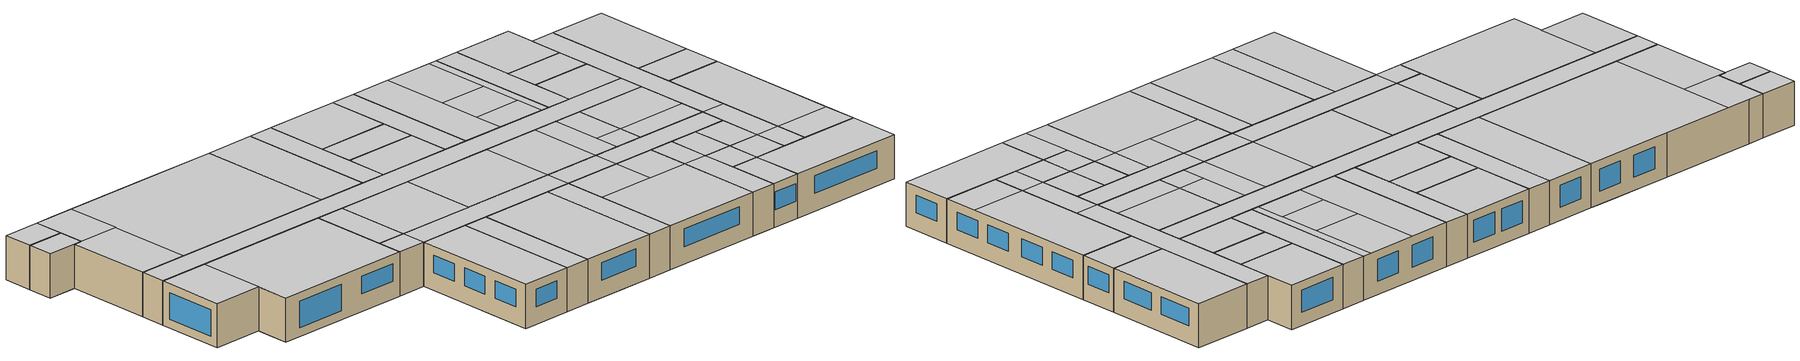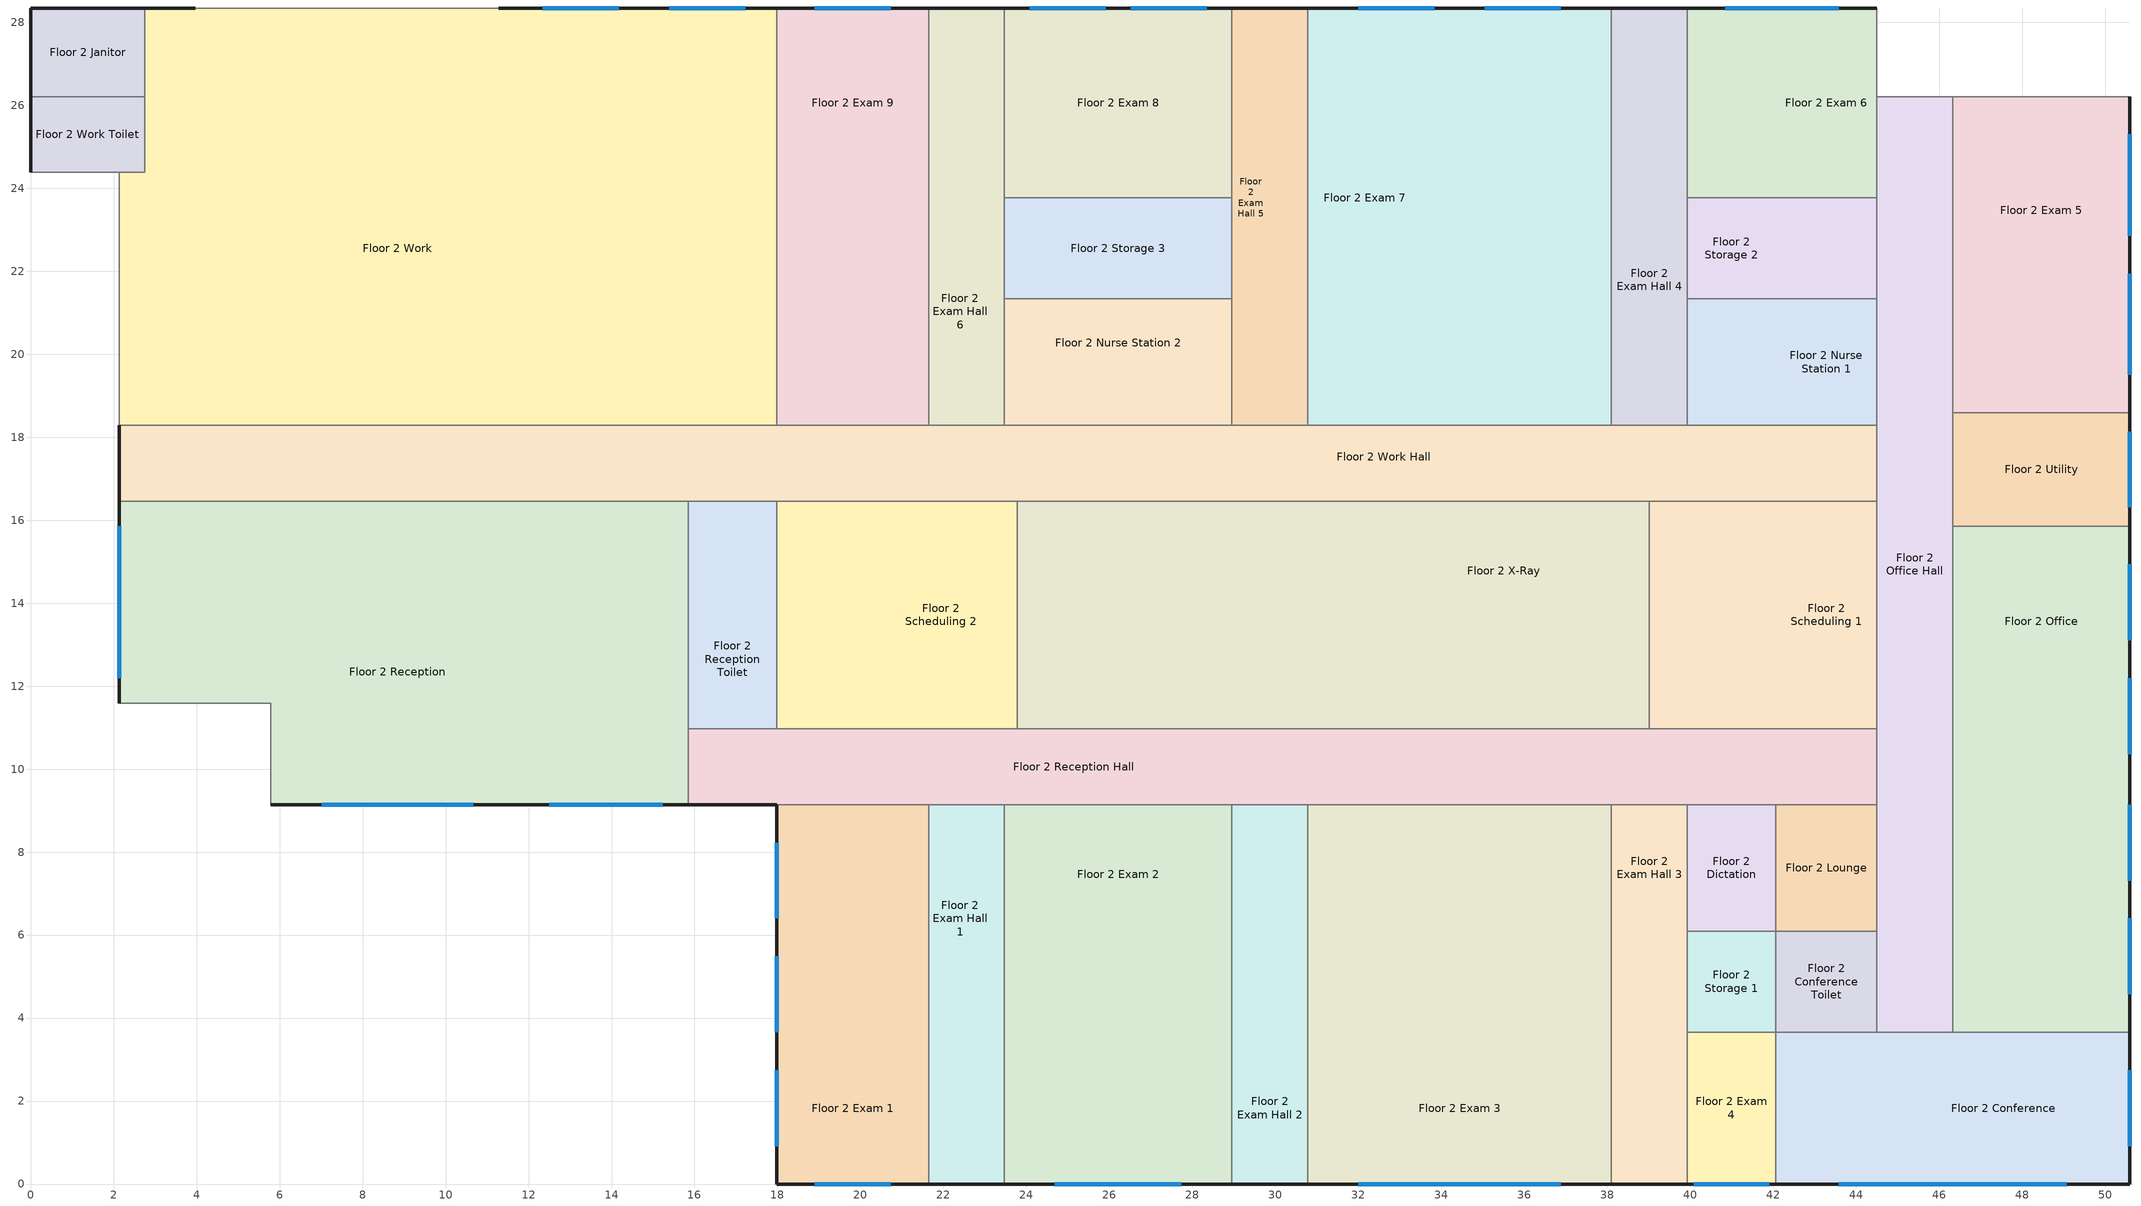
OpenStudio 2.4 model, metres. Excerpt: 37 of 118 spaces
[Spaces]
Floor 2 Exam 7
 floor to Floor 1 IT Room: 37.8,28.35 37.8,25.91 33.53,25.91 33.53,28.35 z3.05
 floor to Floor 1 IT Hall: 38.1,25.91 38.1,24.38 33.53,24.38 33.53,25.91 z3.05
 floor to Floor 1 Soil Hold: 38.1,28.35 38.1,25.91 37.8,25.91 37.8,28.35 z3.05
 floor to Floor 1 Lounge: 33.53,28.35 33.53,19.2 30.78,19.2 30.78,28.35 z3.05
 floor to Floor 1 Operating Room 3: 38.1,24.38 38.1,19.2 33.53,19.2 33.53,24.38 z3.05
 floor to Floor 1 Locker Room Hall: 38.1,19.2 38.1,18.29 30.78,18.29 30.78,19.2 z3.05
 wall outside: 38.1,28.35 30.78,28.35 z3.05:6.1
 wall to Floor 2 Exam Hall 5: 30.78,28.35 30.78,18.29 z3.05:6.1
 wall to Floor 2 Exam Hall 4: 38.1,18.29 38.1,28.35 z3.05:6.1
 wall to Floor 2 Work Hall: 30.78,18.29 38.1,18.29 z3.05:6.1
 window: 33.83,28.35 32,28.35 / 36.88,28.35 35.05,28.35 z3.96:5.49
 ceiling to Floor 3 Storage 2: 37.49,18.29 37.49,20.42 33.83,20.42 33.83,18.29 z6.1
 ceiling to Floor 3 Lounge: 38.1,18.29 38.1,28.35 37.49,28.35 37.49,18.29 z6.1
 ceiling to Floor 3 Lounge Toilet: 37.49,23.47 37.49,28.35 33.83,28.35 33.83,23.47 z6.1
 ceiling to Floor 3 Locker: 37.49,20.42 37.49,23.47 33.83,23.47 33.83,20.42 z6.1
 ceiling to Floor 3 Office: 33.83,18.29 33.83,28.35 30.78,28.35 30.78,18.29 z6.1
Floor 2 Exam 3
 floor to Floor 1 Recovery Room: 38.1,3.66 38.1,0 30.78,0 30.78,3.66 z3.05
 floor to Floor 1 Dictation: 34.75,9.14 34.75,8.84 32,8.84 32,9.14 z3.05
 floor to Floor 1 Nurse Toilet: 37.49,8.84 37.49,6.1 35.66,6.1 35.66,8.84 z3.05
 floor to Floor 1 Soil Work: 38.1,9.14 38.1,6.1 37.49,6.1 37.49,9.14 z3.05
 floor to Floor 1 Nurse Station: 32,8.84 32,6.1 30.78,6.1 30.78,8.84 z3.05
 floor to Floor 1 PACU: 35.66,8.84 35.66,6.1 32,6.1 32,8.84 z3.05
 floor to Floor 1 Nurse Hall: 38.1,6.1 38.1,3.66 30.78,3.66 30.78,6.1 z3.05
 floor to Floor 1 Clean: 32,9.14 32,8.84 30.78,8.84 30.78,9.14 z3.05
 floor to Floor 1 Soil: 37.49,9.14 37.49,8.84 34.75,8.84 34.75,9.14 z3.05
 wall outside: 30.78,0 38.1,0 z3.05:6.1
 wall to Floor 2 Exam Hall 2: 30.78,9.14 30.78,0 z3.05:6.1
 wall to Floor 2 Reception Hall: 38.1,9.14 30.78,9.14 z3.05:6.1
 wall to Floor 2 Exam Hall 3: 38.1,0 38.1,9.14 z3.05:6.1
 window: 32,0 36.88,0 z4.27:5.49
 ceiling to Floor 3 Physical Therapy 2: 38.1,6.1 38.1,9.14 35.05,9.14 35.05,6.1 z6.1
 ceiling to Floor 3 Physical Therapy 1: 38.1,0 38.1,6.1 30.78,6.1 30.78,0 z6.1
 ceiling to Floor 3 Treatment: 35.05,6.1 35.05,9.14 30.78,9.14 30.78,6.1 z6.1
Floor 2 Exam Hall 5
 floor to Floor 1 Locker Room: 29.87,28.35 29.87,19.2 28.96,19.2 28.96,28.35 z3.05
 floor to Floor 1 Locker Room Hall: 30.78,19.2 30.78,18.29 28.96,18.29 28.96,19.2 z3.05
 floor to Floor 1 Lounge: 30.78,28.35 30.78,19.2 29.87,19.2 29.87,28.35 z3.05
 wall outside: 30.78,28.35 28.96,28.35 z3.05:6.1
 wall to Floor 2 Work Hall: 28.96,18.29 30.78,18.29 z3.05:6.1
 wall to Floor 2 Storage 3: 28.96,23.77 28.96,21.34 z3.05:6.1
 wall to Floor 2 Exam 8: 28.96,28.35 28.96,23.77 z3.05:6.1
 wall to Floor 2 Nurse Station 2: 28.96,21.34 28.96,18.29 z3.05:6.1
 ceiling to Floor 3 Office: 30.78,18.29 30.78,28.35 28.96,28.35 28.96,18.29 z6.1
Floor 2 Janitor
 floor to Floor 1 Elevator Pump Room: 2.74,28.35 2.74,26.21 0,26.21 0,28.35 z3.05
 wall outside: 2.74,28.35 0,28.35 0,26.21 z3.05:6.1
 wall to Floor 2 Work: 2.74,26.21 2.74,28.35 z3.05:6.1
 wall to Floor 2 Work Toilet: 0,26.21 2.74,26.21 z3.05:6.1
 ceiling to Floor 3 Janitor: 2.74,26.21 2.74,28.35 0,28.35 0,26.21 z6.1
Floor 2 Work Hall
 floor to Floor 1 Nourishment: 29.26,16.76 29.26,16.46 27.13,16.46 27.13,16.76 z3.05
 floor to Floor 1 Sterile Hall: 44.5,18.29 44.5,16.46 42.06,16.46 42.06,18.29 z3.05
 floor to Floor 1 Locker Room Hall: 42.06,18.29 42.06,16.76 23.16,16.76 23.16,18.29 z3.05
 floor to Floor 1 Lobby Hall: 11.89,18.29 11.89,16.46 5.79,16.46 5.79,18.29 z3.05
 floor to Floor 1 Pre-Op Hall: 23.16,18.29 23.16,16.46 20.73,16.46 20.73,18.29 z3.05
 floor to Floor 1 Nurse Janitor: 32,16.76 32,16.46 29.26,16.46 29.26,16.76 z3.05
 floor to Floor 1 Lobby: 5.79,18.29 5.79,16.46 2.13,16.46 2.13,18.29 z3.05
 floor to Floor 1 Pre-Op Room 2: 27.13,16.76 27.13,16.46 23.16,16.46 23.16,16.76 z3.05
 floor to Floor 1 Office: 20.73,18.29 20.73,16.76 14.33,16.76 14.33,18.29 z3.05
 floor to Floor 1 Sterile Storage: 42.06,16.76 42.06,16.46 32,16.46 32,16.76 z3.05
 floor to Floor 1 Reception: 14.33,18.29 14.33,16.76 15.85,16.76 15.85,16.46 11.89,16.46 11.89,18.29 z3.05
 floor to Floor 1 Reception Hall: 20.73,16.76 20.73,16.46 15.85,16.46 15.85,16.76 z3.05
 wall outside: 2.13,18.29 2.13,16.46 z3.05:6.1
 wall to Floor 2 Work: 17.98,18.29 2.13,18.29 z3.05:6.1
 wall to Floor 2 Exam Hall 4: 39.93,18.29 38.1,18.29 z3.05:6.1
 wall to Floor 2 Nurse Station 1: 44.5,18.29 39.93,18.29 z3.05:6.1
 wall to Floor 2 Reception Toilet: 15.85,16.46 17.98,16.46 z3.05:6.1
 wall to Floor 2 Exam Hall 6: 23.47,18.29 21.64,18.29 z3.05:6.1
 wall to Floor 2 Scheduling 1: 39.01,16.46 44.5,16.46 z3.05:6.1
 wall to Floor 2 Reception: 2.13,16.46 15.85,16.46 z3.05:6.1
 wall to Floor 2 Exam 9: 21.64,18.29 17.98,18.29 z3.05:6.1
 wall to Floor 2 Office Hall: 44.5,16.46 44.5,18.29 z3.05:6.1
 wall to Floor 2 Nurse Station 2: 28.96,18.29 23.47,18.29 z3.05:6.1
 wall to Floor 2 Scheduling 2: 17.98,16.46 23.77,16.46 z3.05:6.1
 wall to Floor 2 X-Ray: 23.77,16.46 27.13,16.46 29.26,16.46 32,16.46 39.01,16.46 z3.05:6.1
 ceiling to Floor 3 Office Hall: 44.5,16.46 44.5,18.29 2.13,18.29 2.13,16.46 z6.1
Floor 2 Office
 floor to Floor 1 Operating Room 1: 50.6,7.01 50.6,3.66 46.33,3.66 46.33,7.01 z3.05
 floor to Floor 1 Sub-Sterile: 50.6,11.28 50.6,7.01 46.33,7.01 46.33,11.28 z3.05
 floor to Floor 1 Operating Room 2: 50.6,15.85 50.6,11.28 46.33,11.28 46.33,15.85 z3.05
 wall outside: 50.6,3.66 50.6,15.85 z3.05:6.1
 wall to Floor 2 Utility: 50.6,15.85 46.33,15.85 z3.05:6.1
 wall to Floor 2 Office Hall: 46.33,15.85 46.33,3.66 z3.05:6.1
 wall to Floor 2 Conference: 46.33,3.66 50.6,3.66 z3.05:6.1
 window: 50.6,10.36 50.6,12.19 / 50.6,4.57 50.6,6.4 / 50.6,13.11 50.6,14.94 z4.27:5.49; 50.6,7.32 50.6,9.14 z4.25:5.47
 ceiling to Floor 3 Work: 50.6,6.1 50.6,15.85 46.33,15.85 46.33,6.1 z6.1
 ceiling to Floor 3 Physical Therapy 1: 50.6,3.66 50.6,6.1 46.33,6.1 46.33,3.66 z6.1
Floor 2 Reception Toilet
 floor to Floor 1 Scheduling: 17.98,14.33 17.98,10.97 15.85,10.97 15.85,14.33 z3.05
 floor to Floor 1 Reception Hall: 17.98,16.46 17.98,14.33 15.85,14.33 15.85,16.46 z3.05
 wall to Floor 2 Reception: 15.85,16.46 15.85,10.97 z3.05:6.1
 wall to Floor 2 Reception Hall: 15.85,10.97 17.98,10.97 z3.05:6.1
 wall to Floor 2 Scheduling 2: 17.98,10.97 17.98,16.46 z3.05:6.1
 ceiling to Floor 3 Undeveloped 2: 17.98,10.97 17.98,16.46 15.85,16.46 15.85,10.97 z6.1
Floor 2 Exam 9
 floor to Floor 1 Office: 20.73,23.77 20.73,18.29 17.98,18.29 17.98,23.77 z3.05
 floor to Floor 1 Pre-Op Hall: 21.64,23.77 21.64,18.29 20.73,18.29 20.73,23.77 z3.05
 floor to Floor 1 Procedure Room: 21.64,28.35 21.64,23.77 17.98,23.77 17.98,28.35 z3.05
 wall outside: 21.64,28.35 17.98,28.35 z3.05:6.1
 wall to Floor 2 Exam Hall 6: 21.64,18.29 21.64,28.35 z3.05:6.1
 wall to Floor 2 Work: 17.98,28.35 17.98,18.29 z3.05:6.1
 window: 20.73,28.35 18.9,28.35 z3.96:5.49
 ceiling to Floor 3 Office: 21.64,18.29 21.64,28.35 17.98,28.35 17.98,18.29 z6.1
Floor 2 Office Hall
 floor to Floor 1 Scrub: 46.33,11.28 46.33,7.01 44.5,7.01 44.5,11.28 z3.05
 floor to Floor 1 Utility Janitor: 46.33,20.73 46.33,18.59 44.5,18.59 44.5,20.73 z3.05
 floor to Floor 1 Utility Room: 46.33,26.21 46.33,20.73 44.5,20.73 44.5,26.21 z3.05
 floor to Floor 1 Operating Room 1: 46.33,7.01 46.33,3.66 44.5,3.66 44.5,7.01 z3.05
 floor to Floor 1 Operating Room 2: 46.33,18.59 46.33,11.28 44.5,11.28 44.5,18.59 z3.05
 wall to Floor 2 Storage 2: 44.5,23.77 44.5,21.34 z3.05:6.1
 wall to Floor 2 Utility: 46.33,15.85 46.33,18.59 z3.05:6.1
 wall to Floor 2 Reception Hall: 44.5,10.97 44.5,9.14 z3.05:6.1
 wall to Floor 2 Exam 6: 44.5,26.21 44.5,23.77 z3.05:6.1
 wall to Floor 2 Exam 5: 46.33,18.59 46.33,26.21 z3.05:6.1
 wall to Floor 2 Nurse Station 1: 44.5,21.34 44.5,18.29 z3.05:6.1
 wall to Floor 2 Lounge: 44.5,9.14 44.5,6.1 z3.05:6.1
 wall to Floor 2 Conference Toilet: 44.5,6.1 44.5,3.66 z3.05:6.1
 wall to Floor 2 Scheduling 1: 44.5,16.46 44.5,10.97 z3.05:6.1
 wall to NE Stair: 46.33,26.21 44.5,26.21 z3.05:6.1
 wall to Floor 2 Conference: 44.5,3.66 46.33,3.66 z3.05:6.1
 ceiling to Floor 3 Physical Therapy 1: 46.33,3.66 46.33,6.1 44.5,6.1 44.5,3.66 z6.1
 ceiling to Floor 3 Mechanical Hall: 46.33,10.97 46.33,26.21 44.5,26.21 44.5,10.97 z6.1
 ceiling to Floor 3 Physical Therapy 2: 46.33,6.1 46.33,10.97 44.5,10.97 44.5,6.1 z6.1
Floor 2 Scheduling 2
 floor to Floor 1 Pre-Op Room 1: 20.73,14.33 20.73,10.97 17.98,10.97 17.98,14.33 z3.05
 floor to Floor 1 Reception Hall: 20.73,16.46 20.73,14.33 17.98,14.33 17.98,16.46 z3.05
 floor to Floor 1 Pre-Op Hall: 23.16,16.46 23.16,10.97 20.73,10.97 20.73,16.46 z3.05
 floor to Floor 1 Pre-Op Room 2: 23.77,16.46 23.77,10.97 23.16,10.97 23.16,16.46 z3.05
 wall to Floor 2 Reception Hall: 17.98,10.97 23.77,10.97 z3.05:6.1
 wall to Floor 2 X-Ray: 23.77,10.97 23.77,16.46 z3.05:6.1
 ceiling to Floor 3 Undeveloped 1: 23.77,10.97 23.77,16.46 17.98,16.46 17.98,10.97 z6.1
Floor 2 Exam Hall 1
 floor to Floor 1 Nurse Station: 23.47,8.84 23.47,6.1 23.16,6.1 23.16,8.84 z3.05
 floor to Floor 1 Nurse Hall: 23.47,6.1 23.47,3.66 23.16,3.66 23.16,6.1 z3.05
 floor to Floor 1 Pre-Op Hall: 23.16,9.14 23.16,3.66 21.64,3.66 21.64,9.14 z3.05
 floor to Floor 1 Pre-Op Room 2: 23.47,9.14 23.47,8.84 23.16,8.84 23.16,9.14 z3.05
 floor to Floor 1 Step Down: 23.47,3.66 23.47,0 21.64,0 21.64,3.66 z3.05
 wall outside: 21.64,0 23.47,0 z3.05:6.1
 wall to Floor 2 Exam 1: 21.64,9.14 21.64,0 z3.05:6.1
 wall to Floor 2 Reception Hall: 23.47,9.14 21.64,9.14 z3.05:6.1
 wall to Floor 2 Exam 2: 23.47,0 23.47,9.14 z3.05:6.1
 ceiling to Floor 3 Undeveloped 1: 23.47,0 23.47,9.14 21.64,9.14 21.64,0 z6.1
Floor 2 Exam Hall 6
 floor to Floor 1 Procedure Room: 23.16,28.35 23.16,23.77 21.64,23.77 21.64,28.35 z3.05
 floor to Floor 1 Locker Room Hall: 23.47,19.2 23.47,18.29 23.16,18.29 23.16,19.2 z3.05
 floor to Floor 1 Locker Room: 23.47,28.35 23.47,19.2 23.16,19.2 23.16,28.35 z3.05
 floor to Floor 1 Pre-Op Hall: 23.16,23.77 23.16,18.29 21.64,18.29 21.64,23.77 z3.05
 wall outside: 23.47,28.35 21.64,28.35 z3.05:6.1
 wall to Floor 2 Exam 8: 23.47,23.77 23.47,28.35 z3.05:6.1
 wall to Floor 2 Storage 3: 23.47,21.34 23.47,23.77 z3.05:6.1
 wall to Floor 2 Nurse Station 2: 23.47,18.29 23.47,21.34 z3.05:6.1
 ceiling to Floor 3 Office: 23.47,18.29 23.47,28.35 21.64,28.35 21.64,18.29 z6.1
Floor 2 Exam 1
 floor to Floor 1 Pre-Op Room 1: 20.73,9.14 20.73,7.92 17.98,7.92 17.98,9.14 z3.05
 floor to Floor 1 Vestibule: 20.73,7.92 20.73,5.49 17.98,5.49 17.98,7.92 z3.05
 floor to Floor 1 Pre-Op Hall: 21.64,9.14 21.64,3.66 20.73,3.66 20.73,9.14 z3.05
 floor to Floor 1 Step Down: 21.64,3.66 21.64,0 17.98,0 17.98,3.66 z3.05
 floor to Floor 1 Pre-Op Toilet: 20.73,5.49 20.73,3.66 17.98,3.66 17.98,5.49 z3.05
 wall outside: 17.98,9.14 17.98,0 21.64,0 z3.05:6.1
 wall to Floor 2 Reception Hall: 21.64,9.14 17.98,9.14 z3.05:6.1
 window: 18.9,0 20.73,0 / 17.98,5.49 17.98,3.66 / 17.98,2.74 17.98,0.91 / 17.98,8.23 17.98,6.4 z4.27:5.49
 ceiling to Floor 3 Undeveloped 1: 21.64,0 21.64,9.14 17.98,9.14 17.98,0 z6.1
Floor 2 Work Toilet
 floor to Floor 1 Lobby Toilet: 2.74,26.21 2.74,24.38 0,24.38 0,26.21 z3.05
 wall outside: 0,26.21 0,24.38 z3.05:6.1
 wall to NW Elevator: 0,24.38 2.13,24.38 z3.05:6.1
 wall to Floor 2 Work: 2.13,24.38 2.74,24.38 2.74,26.21 z3.05:6.1
 ceiling to Floor 3 Office Toilet: 2.74,24.38 2.74,26.21 0,26.21 0,24.38 z6.1
Floor 2 Exam Hall 3
 floor to Floor 1 Nurse Hall: 39.93,6.1 39.93,3.66 38.1,3.66 38.1,6.1 z3.05
 floor to Floor 1 Recovery Room: 39.32,3.66 39.32,0 38.1,0 38.1,3.66 z3.05
 floor to Floor 1 Soil Work: 39.93,9.14 39.93,6.1 38.1,6.1 38.1,9.14 z3.05
 floor to Floor 1 Anesthesia: 39.93,3.66 39.93,0 39.32,0 39.32,3.66 z3.05
 wall outside: 38.1,0 39.93,0 z3.05:6.1
 wall to Floor 2 Dictation: 39.93,6.1 39.93,9.14 z3.05:6.1
 wall to Floor 2 Reception Hall: 39.93,9.14 38.1,9.14 z3.05:6.1
 wall to Floor 2 Storage 1: 39.93,3.66 39.93,6.1 z3.05:6.1
 wall to Floor 2 Exam 4: 39.93,0 39.93,3.66 z3.05:6.1
 ceiling to Floor 3 Physical Therapy 1: 39.93,0 39.93,6.1 38.1,6.1 38.1,0 z6.1
 ceiling to Floor 3 Physical Therapy 2: 39.93,6.1 39.93,9.14 38.1,9.14 38.1,6.1 z6.1
Floor 2 Reception
 floor to Floor 1 Reception: 15.85,16.46 15.85,9.14 11.89,9.14 11.89,16.46 z3.05
 floor to Floor 1 Lobby Hall: 11.89,16.46 11.89,15.54 5.79,15.54 5.79,16.46 z3.05
 floor to Floor 1 Lobby: 5.79,16.46 5.79,11.58 2.13,11.58 2.13,16.46 z3.05
 floor to Floor 1 Cafe: 11.89,15.54 11.89,9.14 5.79,9.14 5.79,15.54 z3.05
 wall outside: 5.79,9.14 15.85,9.14 / 2.13,16.46 2.13,11.58 z3.05:6.1
 wall to Floor 2 Reception Hall: 15.85,9.14 15.85,10.97 z3.05:6.1
 wall to SW Stair: 2.13,11.58 5.79,11.58 5.79,9.14 z3.05:6.1
 window: 7.01,9.14 10.67,9.14 / 2.13,15.85 2.13,12.19 z3.66:5.49; 12.5,9.14 15.24,9.14 z4.27:5.49
 ceiling to Floor 3 Undeveloped 2: 5.79,11.58 5.79,16.46 2.13,16.46 2.13,11.58 z6.1; 15.85,9.14 15.85,16.46 5.79,16.46 5.79,9.14 z6.1
Floor 2 Nurse Station 1
 floor to Floor 1 Locker Room Hall: 42.06,19.2 42.06,18.29 39.93,18.29 39.93,19.2 z3.05
 floor to Floor 1 Operating Room 3: 42.06,21.34 42.06,19.2 39.93,19.2 39.93,21.34 z3.05
 floor to Floor 1 Sterile Hall: 44.5,21.34 44.5,18.29 42.06,18.29 42.06,21.34 z3.05
 wall to Floor 2 Exam Hall 4: 39.93,21.34 39.93,18.29 z3.05:6.1
 wall to Floor 2 Storage 2: 44.5,21.34 39.93,21.34 z3.05:6.1
 ceiling to Floor 3 Lounge: 44.5,18.29 44.5,21.34 39.93,21.34 39.93,18.29 z6.1
Floor 2 Reception Hall
 floor to Floor 1 Soil: 37.49,10.97 37.49,9.14 34.75,9.14 34.75,10.97 z3.05
 floor to Floor 1 Pre-Op Room 1: 20.73,10.97 20.73,9.14 17.98,9.14 17.98,10.97 z3.05
 floor to Floor 1 Dictation: 34.75,10.97 34.75,9.14 32,9.14 32,10.97 z3.05
 floor to Floor 1 Soil Work: 42.06,9.75 42.06,9.14 37.49,9.14 37.49,9.75 z3.05
 floor to Floor 1 Pre-Op Hall: 23.16,10.97 23.16,9.14 20.73,9.14 20.73,10.97 z3.05
 floor to Floor 1 Nourishment: 29.26,10.97 29.26,9.14 27.13,9.14 27.13,10.97 z3.05
 floor to Floor 1 Sterile Hall: 44.5,10.97 44.5,9.14 42.06,9.14 42.06,10.97 z3.05
 floor to Floor 1 Pre-Op Room 2: 27.13,10.97 27.13,9.14 23.16,9.14 23.16,10.97 z3.05
 floor to Floor 1 Clean: 32,10.97 32,9.14 29.26,9.14 29.26,10.97 z3.05
 floor to Floor 1 Scheduling: 17.98,10.97 17.98,9.14 15.85,9.14 15.85,10.97 z3.05
 floor to Floor 1 Clean Work: 42.06,10.97 42.06,9.75 37.49,9.75 37.49,10.97 z3.05
 wall outside: 15.85,9.14 17.98,9.14 z3.05:6.1
 wall to Floor 2 Lounge: 42.06,9.14 44.5,9.14 z3.05:6.1
 wall to Floor 2 Scheduling 1: 44.5,10.97 39.01,10.97 z3.05:6.1
 wall to Floor 2 Exam Hall 2: 28.96,9.14 30.78,9.14 z3.05:6.1
 wall to Floor 2 Dictation: 39.93,9.14 42.06,9.14 z3.05:6.1
 wall to Floor 2 Exam 2: 23.47,9.14 28.96,9.14 z3.05:6.1
 wall to Floor 2 X-Ray: 39.01,10.97 23.77,10.97 z3.05:6.1
 ceiling to Floor 3 Physical Therapy 2: 44.5,9.14 44.5,10.97 35.05,10.97 35.05,9.14 z6.1
 ceiling to Floor 3 Treatment: 35.05,9.14 35.05,10.97 30.78,10.97 30.78,9.14 z6.1
 ceiling to Floor 3 Undeveloped 2: 17.98,9.14 17.98,10.97 15.85,10.97 15.85,9.14 z6.1
 ceiling to Floor 3 Undeveloped 1: 30.78,9.14 30.78,10.97 17.98,10.97 17.98,9.14 z6.1
Floor 2 Storage 2
 floor to Floor 1 Utility Hall: 44.5,23.77 44.5,23.47 42.06,23.47 42.06,23.77 z3.05
 floor to Floor 1 Operating Room 3: 42.06,23.77 42.06,21.34 39.93,21.34 39.93,23.77 z3.05
 floor to Floor 1 Sterile Hall: 44.5,23.47 44.5,21.34 42.06,21.34 42.06,23.47 z3.05
 wall to Floor 2 Exam Hall 4: 39.93,23.77 39.93,21.34 z3.05:6.1
 wall to Floor 2 Exam 6: 44.5,23.77 39.93,23.77 z3.05:6.1
 ceiling to Floor 3 Lounge: 44.5,21.34 44.5,23.77 39.93,23.77 39.93,21.34 z6.1
Floor 2 Work
 floor to Floor 1 MRI Toilet: 17.37,28.35 17.37,25.6 15.54,25.6 15.54,28.35 z3.05
 floor to Floor 1 Office: 17.98,23.77 17.98,18.29 14.33,18.29 14.33,23.77 z3.05
 floor to Floor 1 Procedure Room: 17.98,28.35 17.98,23.77 17.37,23.77 17.37,28.35 z3.05
 floor to Floor 1 Lobby Hall: 11.89,19.2 11.89,18.29 5.79,18.29 5.79,19.2 z3.05
 floor to Floor 1 Dressing Room: 15.54,28.35 15.54,26.82 12.8,26.82 12.8,28.35 z3.05
 floor to Floor 1 Elevator Pump Room: 3.96,28.35 3.96,26.21 2.74,26.21 2.74,28.35 z3.05
 floor to Floor 1 Lobby: 6.4,28.35 6.4,25.91 5.79,25.91 5.79,18.29 2.13,18.29 2.13,24.38 2.74,24.38 2.74,26.21 3.96,26.21 3.96,28.35 z3.05
 floor to Floor 1 MRI Room: 11.89,25.91 11.89,19.2 5.79,19.2 5.79,25.91 z3.05
 floor to Floor 1 MRI Control Room: 12.8,28.35 12.8,25.91 6.4,25.91 6.4,28.35 z3.05
 floor to Floor 1 Reception: 14.33,23.77 14.33,18.29 11.89,18.29 11.89,23.77 z3.05
 floor to Floor 1 MRI Hall: 15.54,26.82 15.54,25.6 17.37,25.6 17.37,23.77 11.89,23.77 11.89,25.91 12.8,25.91 12.8,26.82 z3.05
 wall outside: 3.96,28.35 2.74,28.35 / 17.98,28.35 11.28,28.35 z3.05:6.1
 wall to NW Elevator: 2.13,24.38 2.13,18.29 z3.05:6.1
 wall to NW Stair: 11.28,28.35 3.96,28.35 z3.05:6.1
 window: 17.22,28.35 15.39,28.35 / 14.17,28.35 12.34,28.35 z3.96:5.49
 ceiling to Floor 3 Elevator Hall: 5.79,24.38 5.79,28.35 2.74,28.35 2.74,24.38 z6.1; 5.79,18.29 5.79,24.38 2.13,24.38 2.13,18.29 z6.1
 ceiling to Floor 3 Office: 17.98,18.29 17.98,28.35 5.79,28.35 5.79,18.29 z6.1
Floor 2 Exam Hall 2
 floor to Floor 1 Nurse Hall: 30.78,6.1 30.78,3.66 28.96,3.66 28.96,6.1 z3.05
 floor to Floor 1 Nourishment: 29.26,9.14 29.26,8.84 28.96,8.84 28.96,9.14 z3.05
 floor to Floor 1 Nurse Station: 30.78,8.84 30.78,6.1 28.96,6.1 28.96,8.84 z3.05
 floor to Floor 1 Clean: 30.78,9.14 30.78,8.84 29.26,8.84 29.26,9.14 z3.05
 floor to Floor 1 Recovery Room: 30.78,3.66 30.78,0 28.96,0 28.96,3.66 z3.05
 wall outside: 28.96,0 30.78,0 z3.05:6.1
 wall to Floor 2 Exam 2: 28.96,9.14 28.96,0 z3.05:6.1
 ceiling to Floor 3 Undeveloped 1: 30.78,0 30.78,9.14 28.96,9.14 28.96,0 z6.1
Floor 2 X-Ray
 floor to Floor 1 Soil: 37.49,13.11 37.49,10.97 34.75,10.97 34.75,13.11 z3.05
 floor to Floor 1 Sterile Storage: 39.01,16.46 39.01,13.11 32,13.11 32,16.46 z3.05
 floor to Floor 1 Nourishment: 29.26,16.46 29.26,10.97 27.13,10.97 27.13,16.46 z3.05
 floor to Floor 1 Clean: 32,13.11 32,10.97 29.26,10.97 29.26,13.11 z3.05
 floor to Floor 1 Humid: 32,14.94 32,13.11 29.26,13.11 29.26,14.94 z3.05
 floor to Floor 1 Dictation: 34.75,13.11 34.75,10.97 32,10.97 32,13.11 z3.05
 floor to Floor 1 Pre-Op Room 2: 27.13,16.46 27.13,10.97 23.77,10.97 23.77,16.46 z3.05
 floor to Floor 1 Clean Work: 39.01,13.11 39.01,10.97 37.49,10.97 37.49,13.11 z3.05
 floor to Floor 1 Nurse Janitor: 32,16.46 32,14.94 29.26,14.94 29.26,16.46 z3.05
 wall to Floor 2 Scheduling 1: 39.01,10.97 39.01,16.46 z3.05:6.1
 ceiling to Floor 3 Humid: 36.88,10.97 36.88,16.46 35.05,16.46 35.05,10.97 z6.1
 ceiling to Floor 3 Treatment: 35.05,10.97 35.05,16.46 30.78,16.46 30.78,10.97 z6.1
 ceiling to Floor 3 Undeveloped 1: 30.78,10.97 30.78,16.46 23.77,16.46 23.77,10.97 z6.1
 ceiling to Floor 3 Physical Therapy Toilet: 39.01,12.8 39.01,16.46 36.88,16.46 36.88,12.8 z6.1
 ceiling to Floor 3 Dressing Room: 39.01,10.97 39.01,12.8 36.88,12.8 36.88,10.97 z6.1
Floor 2 Lounge
 floor to Floor 1 Sterile Hall: 44.5,9.14 44.5,6.1 42.06,6.1 42.06,9.14 z3.05
 wall to Floor 2 Conference Toilet: 42.06,6.1 44.5,6.1 z3.05:6.1
 wall to Floor 2 Dictation: 42.06,9.14 42.06,6.1 z3.05:6.1
 ceiling to Floor 3 Physical Therapy 2: 44.5,6.1 44.5,9.14 42.06,9.14 42.06,6.1 z6.1
Floor 2 Exam Hall 4
 floor to Floor 1 Operating Room 3: 39.93,24.38 39.93,19.2 38.1,19.2 38.1,24.38 z3.05
 floor to Floor 1 Locker Room Hall: 39.93,19.2 39.93,18.29 38.1,18.29 38.1,19.2 z3.05
 floor to Floor 1 IT Hall: 39.93,25.91 39.93,24.38 38.1,24.38 38.1,25.91 z3.05
 floor to Floor 1 Soil Hold: 39.93,28.35 39.93,25.91 38.1,25.91 38.1,28.35 z3.05
 wall outside: 39.93,28.35 38.1,28.35 z3.05:6.1
 wall to Floor 2 Exam 6: 39.93,23.77 39.93,28.35 z3.05:6.1
 ceiling to Floor 3 Lounge: 39.93,18.29 39.93,28.35 38.1,28.35 38.1,18.29 z6.1
Floor 2 Scheduling 1
 floor to Floor 1 Sterile Storage: 42.06,16.46 42.06,13.11 39.01,13.11 39.01,16.46 z3.05
 floor to Floor 1 Clean Work: 42.06,13.11 42.06,10.97 39.01,10.97 39.01,13.11 z3.05
 floor to Floor 1 Sterile Hall: 44.5,16.46 44.5,10.97 42.06,10.97 42.06,16.46 z3.05
 ceiling to Floor 3 Utility: 44.5,12.8 44.5,16.46 39.01,16.46 39.01,12.8 z6.1
 ceiling to Floor 3 Storage 1: 44.5,10.97 44.5,12.8 39.01,12.8 39.01,10.97 z6.1
Floor 2 Exam 6
 floor to Floor 1 Operating Room 3: 42.06,24.38 42.06,23.77 39.93,23.77 39.93,24.38 z3.05
 floor to Floor 1 IT Hall: 42.06,25.91 42.06,24.38 39.93,24.38 39.93,25.91 z3.05
 floor to Floor 1 Utility Hall: 44.5,28.35 44.5,23.77 42.06,23.77 42.06,28.35 z3.05
 floor to Floor 1 Bio Haz: 42.06,28.35 42.06,25.91 39.93,25.91 39.93,28.35 z3.05
 wall outside: 44.5,28.35 39.93,28.35 z3.05:6.1
 wall to NE Stair: 44.5,26.21 44.5,28.35 z3.05:6.1
 window: 43.59,28.35 40.84,28.35 z3.96:5.49
 ceiling to Floor 3 Lounge: 44.5,23.77 44.5,28.35 39.93,28.35 39.93,23.77 z6.1
Floor 2 Conference
 floor to Floor 1 Operating Room 1: 50.6,3.66 50.6,0 44.5,0 44.5,3.66 z3.05
 floor to Floor 1 Sterile Hall: 44.5,3.66 44.5,0 42.06,0 42.06,3.66 z3.05
 wall outside: 42.06,0 50.6,0 50.6,3.66 z3.05:6.1
 wall to Floor 2 Conference Toilet: 44.5,3.66 42.06,3.66 z3.05:6.1
 wall to Floor 2 Exam 4: 42.06,3.66 42.06,0 z3.05:6.1
 window: 50.6,0.91 50.6,2.74 / 43.59,0 49.07,0 z4.27:5.49
 ceiling to Floor 3 Physical Therapy 1: 50.6,0 50.6,3.66 42.06,3.66 42.06,0 z6.1
Floor 2 Exam 5
 floor to Floor 1 Utility Room: 50.6,26.21 50.6,20.73 46.33,20.73 46.33,26.21 z3.05
 floor to Floor 1 Electrical Room: 50.6,20.73 50.6,18.59 46.33,18.59 46.33,20.73 z3.05
 wall outside: 50.6,18.59 50.6,26.21 z3.05:6.1
 wall to Floor 2 Utility: 46.33,18.59 50.6,18.59 z3.05:6.1
 wall to NE Stair: 50.6,26.21 46.33,26.21 z3.05:6.1
 window: 50.6,19.51 50.6,21.95 / 50.6,22.86 50.6,25.3 z4.27:5.49
 ceiling to Floor 3 Mechanical: 50.6,18.59 50.6,26.21 46.33,26.21 46.33,18.59 z6.1
Floor 2 Dictation
 floor to Floor 1 Soil Work: 42.06,9.14 42.06,6.1 39.93,6.1 39.93,9.14 z3.05
 wall to Floor 2 Storage 1: 39.93,6.1 42.06,6.1 z3.05:6.1
 ceiling to Floor 3 Physical Therapy 2: 42.06,6.1 42.06,9.14 39.93,9.14 39.93,6.1 z6.1
Floor 2 Exam 4
 floor to Floor 1 Anesthesia: 42.06,3.66 42.06,0 39.93,0 39.93,3.66 z3.05
 wall outside: 39.93,0 42.06,0 z3.05:6.1
 wall to Floor 2 Storage 1: 42.06,3.66 39.93,3.66 z3.05:6.1
 window: 40.08,0 41.91,0 z4.27:5.49
 ceiling to Floor 3 Physical Therapy 1: 42.06,0 42.06,3.66 39.93,3.66 39.93,0 z6.1
Floor 2 Storage 1
 floor to Floor 1 Nurse Hall: 42.06,6.1 42.06,3.66 39.93,3.66 39.93,6.1 z3.05
 wall to Floor 2 Conference Toilet: 42.06,3.66 42.06,6.1 z3.05:6.1
 ceiling to Floor 3 Physical Therapy 1: 42.06,3.66 42.06,6.1 39.93,6.1 39.93,3.66 z6.1
Floor 2 Exam 8
 floor to Floor 1 Locker Room: 28.96,28.35 28.96,23.77 23.47,23.77 23.47,28.35 z3.05
 wall outside: 28.96,28.35 23.47,28.35 z3.05:6.1
 wall to Floor 2 Storage 3: 23.47,23.77 28.96,23.77 z3.05:6.1
 window: 25.91,28.35 24.08,28.35 / 28.35,28.35 26.52,28.35 z3.96:5.49
 ceiling to Floor 3 Office: 28.96,23.77 28.96,28.35 23.47,28.35 23.47,23.77 z6.1
Floor 2 Utility
 floor to Floor 1 Operating Room 2: 50.6,18.59 50.6,15.85 46.33,15.85 46.33,18.59 z3.05
 wall outside: 50.6,15.85 50.6,18.59 z3.05:6.1
 window: 50.6,16.31 50.6,18.14 z4.27:5.49
 ceiling to Floor 3 Work: 50.6,15.85 50.6,18.59 46.33,18.59 46.33,15.85 z6.1
Floor 2 Conference Toilet
 floor to Floor 1 Sterile Hall: 44.5,6.1 44.5,3.66 42.06,3.66 42.06,6.1 z3.05
 ceiling to Floor 3 Physical Therapy 1: 44.5,3.66 44.5,6.1 42.06,6.1 42.06,3.66 z6.1
Floor 2 Nurse Station 2
 floor to Floor 1 Locker Room: 28.96,21.34 28.96,19.2 23.47,19.2 23.47,21.34 z3.05
 floor to Floor 1 Locker Room Hall: 28.96,19.2 28.96,18.29 23.47,18.29 23.47,19.2 z3.05
 wall to Floor 2 Storage 3: 28.96,21.34 23.47,21.34 z3.05:6.1
 ceiling to Floor 3 Office: 28.96,18.29 28.96,21.34 23.47,21.34 23.47,18.29 z6.1
Floor 2 Exam 2
 floor to Floor 1 Nourishment: 28.96,9.14 28.96,8.84 27.13,8.84 27.13,9.14 z3.05
 floor to Floor 1 Nurse Station: 28.96,8.84 28.96,6.1 23.47,6.1 23.47,8.84 z3.05
 floor to Floor 1 Step Down: 25.6,3.66 25.6,0 23.47,0 23.47,3.66 z3.05
 floor to Floor 1 Pre-Op Room 2: 27.13,9.14 27.13,8.84 23.47,8.84 23.47,9.14 z3.05
 floor to Floor 1 Recovery Room: 28.96,3.66 28.96,0 25.6,0 25.6,3.66 z3.05
 floor to Floor 1 Nurse Hall: 28.96,6.1 28.96,3.66 23.47,3.66 23.47,6.1 z3.05
 wall outside: 23.47,0 28.96,0 z3.05:6.1
 window: 24.69,0 27.74,0 z4.27:5.49
 ceiling to Floor 3 Undeveloped 1: 28.96,0 28.96,9.14 23.47,9.14 23.47,0 z6.1
Floor 2 Storage 3
 floor to Floor 1 Locker Room: 28.96,23.77 28.96,21.34 23.47,21.34 23.47,23.77 z3.05
 ceiling to Floor 3 Office: 28.96,21.34 28.96,23.77 23.47,23.77 23.47,21.34 z6.1
[Site]
Whitehorse_YT_CAN: Latitude {deg}=60.72; Longitude {deg}=-135.07; Time Zone {hr}=-8; Elevation {m}=703; Terrain=City
[Building]
Building #1: North Axis {deg}=0; Standards Number of Stories=3; Standards Number of Above Ground Stories=3; Standards Building Type=Outpatient
[Site:WaterMainsTemperature]
Calculation Method=Correlation; Annual Average Outdoor Air Temperature {C}=-1.08333; Maximum Difference In Monthly Average Outdoor Air Temperatures {deltaC}=34.5
[SizingPeriod:DesignDay] Barometric Pressure {Pa}=93160; Sky Clearness=0; Rain Indicator=0; Snow Indicator=0; Day of Month=21; Daylight Saving Time Indicator=0; Humidity Indicating Type=Wetbulb; Dry-Bulb Temperature Range Modifier Type=DefaultMultipliers
Name | Maximum Dry-Bulb Temperature {C} | Daily Dry-Bulb Temperature Range {deltaC} | Humidity Indicating Conditions at Maximum Dry-Bulb | Wind Speed {m/s} | Wind Direction {deg} | Month | Day Type | Solar Model Indicator | ASHRAE Taub | ASHRAE Taud
Whitehorse Ann Clg .4% Condns DB=>MWB | 25.6 | 11.6 | 14.1 | 3.5 | 160 | 7 | SummerDesignDay | ASHRAETau | 0.378 | 2.196
Whitehorse Ann Htg 99.6% Condns DB | -40 | 0 | -40 | 0.6 | 0 | 1 | WinterDesignDay | ASHRAEClearSky
[Site:GroundTemperature:BuildingSurface]
19.527, 19.502, 19.536, 19.598, 20.002, 21.64, 22.225, 22.375, 21.449, 20.121, 19.802, 19.633
[Space] Building Story=Building Story 2; Part of Total Floor Area=Yes
Name | Space Type | Thermal Zone
Floor 2 Exam 7 | Space Function Hospital - exam | TZ-Floor 2 Exam 7
Floor 2 Reception | Space Function Conf./meet./multi-purpose | TZ-Floor 2 Reception
Floor 2 Exam 3 | Space Function Hospital - exam | TZ-Floor 2 Exam 3
Floor 2 Scheduling 1 | Space Function Office - enclosed | TZ-Floor 2 Scheduling 1
Floor 2 Exam Hall 5 | Space Function Hospital corr. >= 2.4m-sch-H | TZ-Floor 2 Exam Hall 5
Floor 2 Reception Toilet | Space Function Washroom-sch-H | TZ-Floor 2 Reception Toilet
Floor 2 Nurse Station 2 | Space Function Hospital - nurses station | TZ-Floor 2 Nurse Station 2
Floor 2 Janitor | Space Function Storage area - occsens | TZ-Floor 2 Janitor
Floor 2 Work Hall | Space Function Hospital corr. >= 2.4m-sch-H | TZ-Floor 2 Work Hall
Floor 2 Office | Space Function Office - enclosed | TZ-Floor 2 Office
Floor 2 Nurse Station 1 | Space Function Hospital - nurses station | TZ-Floor 2 Nurse Station 1
Floor 2 Dictation | Space Function Office - enclosed | TZ-Floor 2 Dictation
Floor 2 Exam Hall 2 | Space Function Hospital corr. >= 2.4m-sch-H | TZ-Floor 2 Exam Hall 2
Floor 2 Exam 8 | Space Function Hospital - exam | TZ-Floor 2 Exam 8
Floor 2 Exam 9 | Space Function Hospital - exam | TZ-Floor 2 Exam 9
Floor 2 Office Hall | Space Function Hospital corr. >= 2.4m-sch-H | TZ-Floor 2 Office Hall
Floor 2 Scheduling 2 | Space Function Office - enclosed | TZ-Floor 2 Scheduling 2
Floor 2 Exam Hall 1 | Space Function Hospital corr. >= 2.4m-sch-H | TZ-Floor 2 Exam Hall 1
Floor 2 Exam Hall 6 | Space Function Hospital corr. >= 2.4m-sch-H | TZ-Floor 2 Exam Hall 6
Floor 2 Exam 1 | Space Function Hospital - exam | TZ-Floor 2 Exam 1
Floor 2 Work Toilet | Space Function Washroom-sch-H | TZ-Floor 2 Work Toilet
Floor 2 Exam Hall 3 | Space Function Hospital corr. >= 2.4m-sch-H | TZ-Floor 2 Exam Hall 3
Floor 2 Storage 3 | Space Function Storage area - occsens | TZ-Floor 2 Storage 3
Floor 2 Reception Hall | Space Function Hospital corr. >= 2.4m-sch-H | TZ-Floor 2 Reception Hall
Floor 2 Conference Toilet | Space Function Washroom-sch-H | TZ-Floor 2 Conference Toilet
Floor 2 Storage 2 | Space Function Storage area - occsens | TZ-Floor 2 Storage 2
Floor 2 Exam 4 | Space Function Hospital - exam | TZ-Floor 2 Exam 4
Floor 2 Work | Space Function Office - enclosed | TZ-Floor 2 Work
Floor 2 Conference | Space Function Conf./meet./multi-purpose | TZ-Floor 2 Conference
Floor 2 Exam 2 | Space Function Hospital - exam | TZ-Floor 2 Exam 2
Floor 2 X-Ray | Space Function Hospital - radiology/imaging | TZ-Floor 2 X-Ray
Floor 2 Lounge | Space Function Hospital - lounge/recreation | TZ-Floor 2 Lounge
Floor 2 Utility | Space Function Storage area - occsens | TZ-Floor 2 Utility
Floor 2 Exam Hall 4 | Space Function Hospital corr. >= 2.4m-sch-H | TZ-Floor 2 Exam Hall 4
Floor 2 Exam 6 | Space Function Hospital - exam | TZ-Floor 2 Exam 6
Floor 2 Exam 5 | Space Function Hospital - exam | TZ-Floor 2 Exam 5
Floor 2 Storage 1 | Space Function Storage area - occsens | TZ-Floor 2 Storage 1
[BuildingStory]
Building Story 2: Nominal Z Coordinate {m}=3.048
[ThermalZone] Use Ideal Air Loads=No
TZ-Floor 2 Conference; TZ-Floor 2 Exam Hall 4; TZ-Floor 2 Exam 2; TZ-Floor 2 Scheduling 1; TZ-Floor 2 Exam Hall 3; TZ-Floor 2 Office; TZ-Floor 2 Exam Hall 1; TZ-Floor 2 Storage 3; TZ-Floor 2 Exam 9; TZ-Floor 2 Exam 3; TZ-Floor 2 Exam Hall 2; TZ-Floor 2 Reception Hall; TZ-Floor 2 Lounge; TZ-Floor 2 Nurse Station 2; TZ-Floor 2 Storage 1; TZ-Floor 2 Exam Hall 5; TZ-Floor 2 Dictation; TZ-Floor 2 Exam 7; TZ-Floor 2 Reception Toilet; TZ-Floor 2 Exam Hall 6; TZ-Floor 2 Storage 2; TZ-Floor 2 Utility; TZ-Floor 2 Nurse Station 1; TZ-Floor 2 Exam 8; TZ-Floor 2 X-Ray; TZ-Floor 2 Reception; TZ-Floor 2 Conference Toilet; TZ-Floor 2 Work Hall; TZ-Floor 2 Exam 1; TZ-Floor 2 Office Hall; TZ-Floor 2 Work Toilet; TZ-Floor 2 Janitor; TZ-Floor 2 Work; TZ-Floor 2 Scheduling 2; TZ-Floor 2 Exam 4; TZ-Floor 2 Exam 5; TZ-Floor 2 Exam 6
[SpaceType] Standards Building Type=Space Function
Name | Standards Space Type
Space Function Hospital - exam | Hospital - exam
Space Function Hospital corr. >= 2.4m-sch-H | Hospital corr. >= 2.4m-sch-H
Space Function Hospital - lounge/recreation | Hospital - lounge/recreation
Space Function Hospital - nurses station | Hospital - nurses station
Space Function Hospital - radiology/imaging | Hospital - radiology/imaging
Space Function Office - enclosed | Office - enclosed
Space Function Washroom-sch-H | Washroom-sch-H
Space Function Storage area - occsens | Storage area - occsens
Space Function Conf./meet./multi-purpose | Conf./meet./multi-purpose
